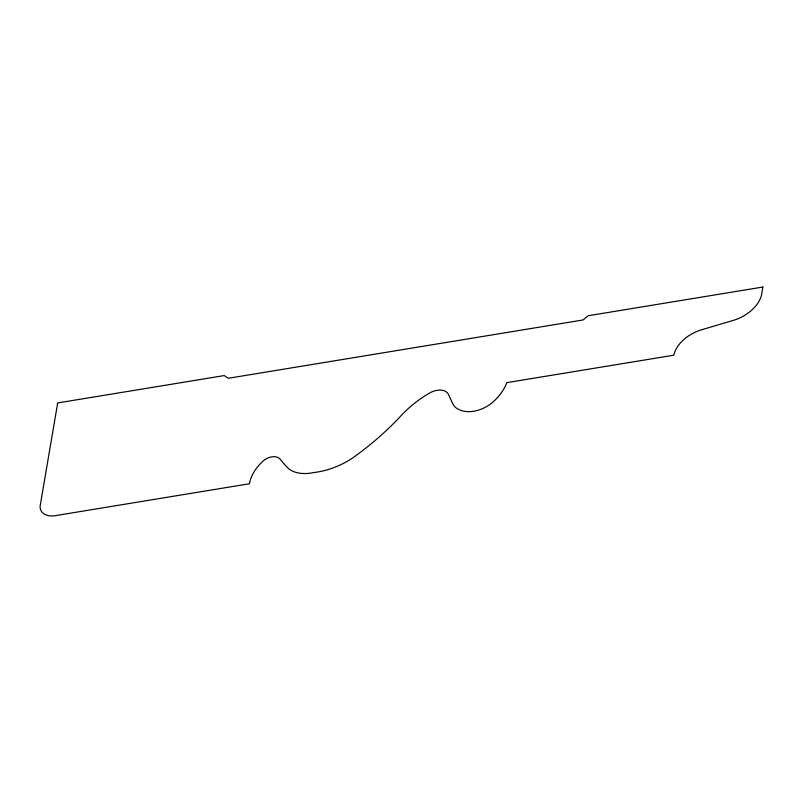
<?xml version="1.0" encoding="UTF-8"?>
<svg xmlns="http://www.w3.org/2000/svg" width="803" height="803" viewBox="0 0 803 803"><rect width="100%" height="100%" fill="white"/><g stroke="black" fill="none" stroke-linecap="round" stroke-linejoin="round"><path stroke-width="1.2" d="M762.85 287.032L761.565 294.992A32.301 20.978 -26.4 0 1 734.143 320.146L701.601 329.772A31.397 20.386 -26.4 0 0 673.817 355.197L506.773 382.65A48.732 31.648 -26.4 0 1 493.484 401.59A26.248 17.044 -26.4 0 1 460.45 410.213A26.037 16.913 -26.4 0 1 452.701 403.628L448.486 394.474A14.725 9.566 -26.4 0 0 429.133 393.309A86.403 56.12 -26.4 0 0 401.038 415.743A233.392 151.576 -26.4 0 1 357.265 454.618A59.944 38.935 -26.4 0 1 313.933 472.525A35.021 22.745 -26.4 0 1 288.237 468.33A218.085 141.639 -26.4 0 1 280.157 459.165A11.553 7.508 -26.4 0 0 263.063 461.083A44.687 29.018 -26.4 0 0 249.432 483.757L56.842 515.406A18.85 12.236 -26.4 0 1 40.501 503.943L57.675 402.945L224.258 375.563L228.193 378.293L583.058 319.965L588.167 315.75L762.85 287.032"/></g></svg>
